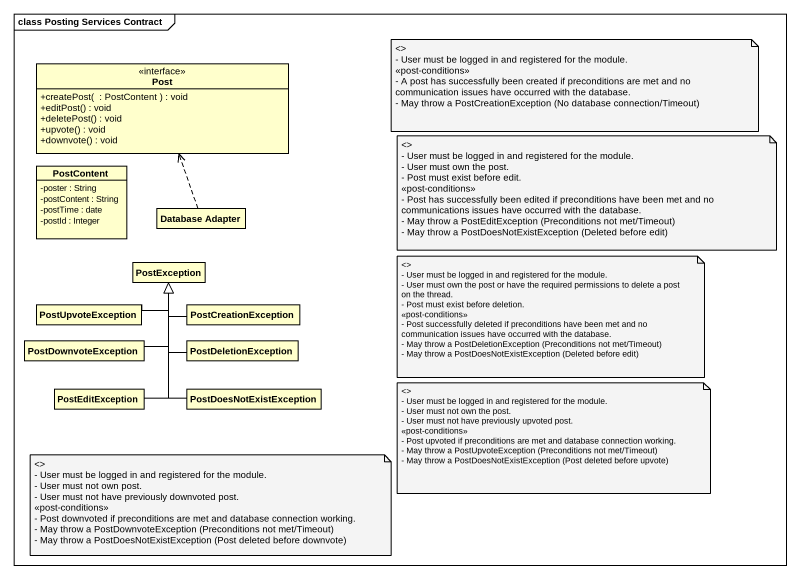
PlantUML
@startuml
mainframe class Posting Services Contract
hide circle
hide empty members
skinparam classAttributeIconSize 0
interface Post {
  +createPost(  : PostContent ) : void
  +editPost() : void
  +deletePost() : void
  +upvote() : void
  +downvote() : void
}
class PostContent {
  -poster : String
  -postContent : String
  -postTime : date
  -postId : Integer
}
class "Database Adapter" as Database_Adapter
class PostException
class PostUpvoteException
class PostCreationException
class PostDownvoteException
class PostDeletionException
class PostEditException
class PostDoesNotExistException
Database_Adapter .up.> Post
PostUpvoteException -right-|> PostException
PostCreationException -left-|> PostException
PostDownvoteException -up-|> PostException
PostDeletionException -up-|> PostException
PostEditException -up-|> PostException
PostDoesNotExistException -up-|> PostException
note as N1
  <>
  - User must be logged in and registered for the module.
  <<post-conditions>>
  - A post has successfully been created if preconditions are met and no communication issues have occurred with the database.
  - May throw a PostCreationException (No database connection/Timeout)
end note
note as N2
  <>
  - User must be logged in and registered for the module.
  - User must own the post.
  - Post must exist before edit.
  <<post-conditions>>
  - Post has successfully been edited if preconditions have been met and no communications issues have occurred with the database.
  - May throw a PostEditException (Preconditions not met/Timeout)
  - May throw a PostDoesNotExistException (Deleted before edit)
end note
note as N3
  <>
  - User must be logged in and registered for the module.
  - User must own the post or have the required permissions to delete a post on the thread.
  - Post must exist before deletion.
  <<post-conditions>>
  - Post successfully deleted if preconditions have been met and no communication issues have occurred with the database.
  - May throw a PostDeletionException (Preconditions not met/Timeout)
  - May throw a PostDoesNotExistException (Deleted before edit)
end note
note as N4
  <>
  - User must be logged in and registered for the module.
  - User must not own the post.
  - User must not have previously upvoted post.
  <<post-conditions>>
  - Post upvoted if preconditions are met and database connection working.
  - May throw a PostUpvoteException (Preconditions not met/Timeout)
  - May throw a PostDoesNotExistException (Post deleted before upvote)
end note
note as N5
  <>
  - User must be logged in and registered for the module.
  - User must not own post.
  - User must not have previously downvoted post.
  <<post-conditions>>
  - Post downvoted if preconditions are met and database connection working.
  - May throw a PostDownvoteException (Preconditions not met/Timeout)
  - May throw a PostDoesNotExistException (Post deleted before downvote)
end note
@enduml
